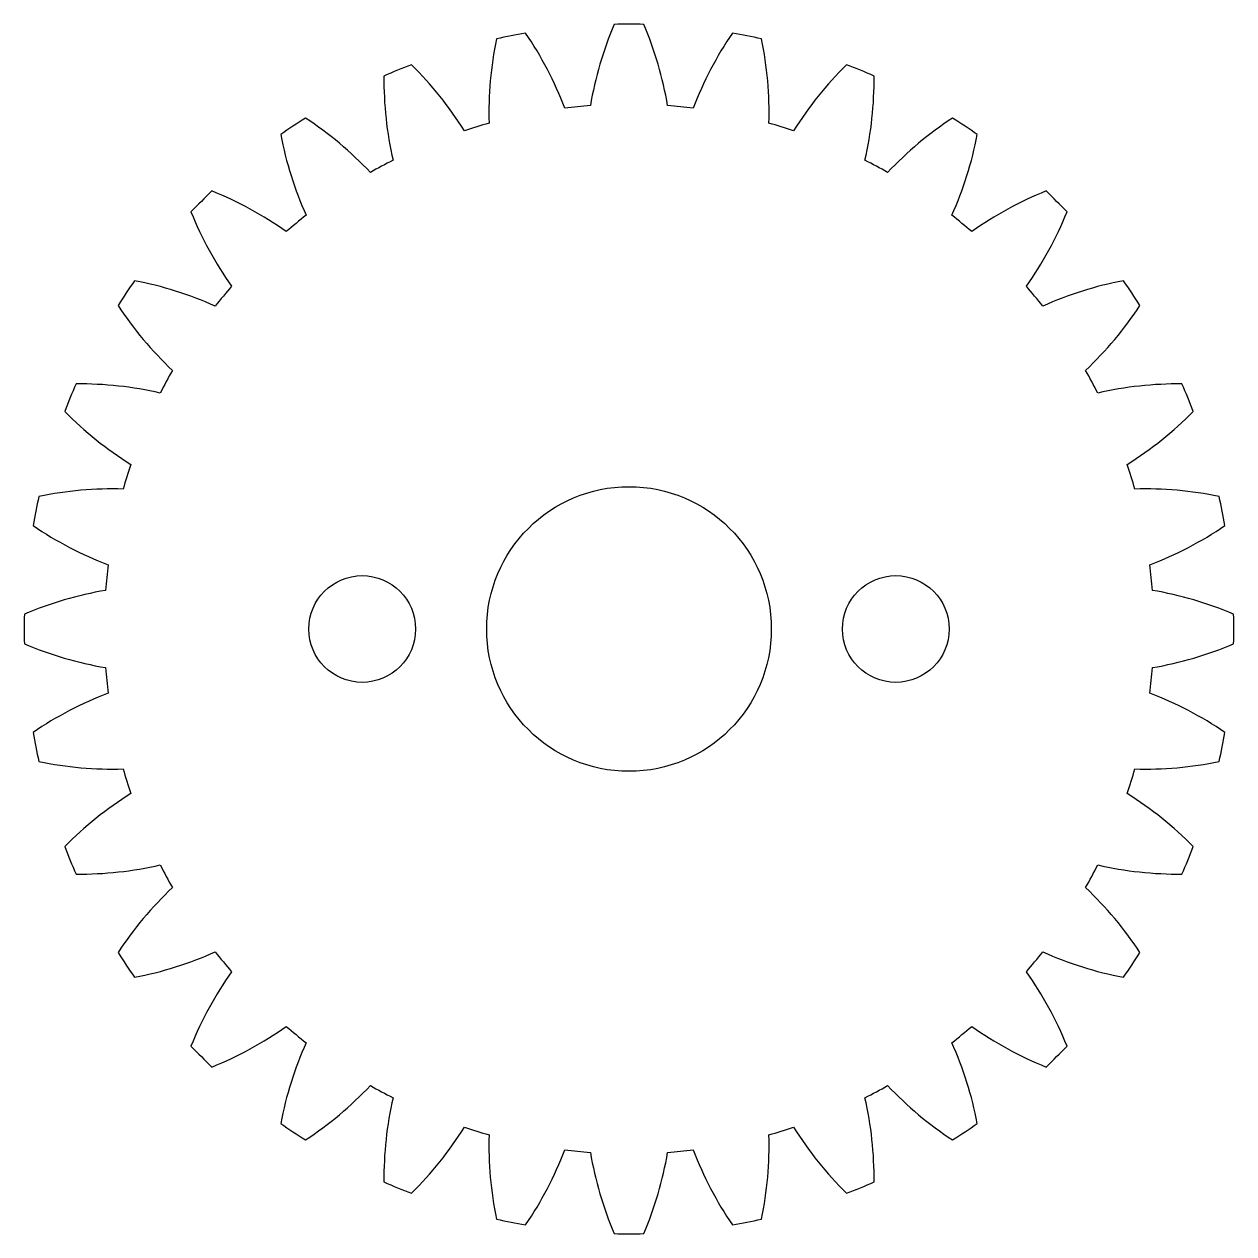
# Model space of a CAD drawing. Header units: millimetres. Extents: x -17 to 17, y -17 to 17.
import ezdxf

# ---------------------------------------------------------------- set-up
doc = ezdxf.new("R2010")
doc.units = ezdxf.units.MM

msp = doc.modelspace()

# ---------------------------------------------------------------- linework, layer by layer
msp.add_lwpolyline([(-3.725, 16.587, 0.058137), (-3.934, 14.216, 0.012272), (-4.627, 14.006, 0.058137), (-6.118, 15.861, 0.012272), (-6.889, 15.542, 0.058137), (-6.632, 13.175, 0.012272), (-7.27, 12.834, 0.058137), (-9.095, 14.363, 0.012272), (-9.789, 13.899, 0.058137), (-9.075, 11.628, 0.012272), (-9.634, 11.169, 0.058137), (-11.722, 12.312, 0.012272), (-12.312, 11.722, 0.058137), (-11.169, 9.634, 0.012272), (-11.628, 9.075, 0.058137), (-13.899, 9.789, 0.012272), (-14.363, 9.095, 0.058137), (-12.834, 7.27, 0.012272), (-13.175, 6.632, 0.058137), (-15.542, 6.889, 0.012272), (-15.861, 6.118, 0.058137), (-14.006, 4.627, 0.012272), (-14.216, 3.934, 0.058137), (-16.587, 3.725, 0.012272), (-16.75, 2.906, 0.058137), (-14.639, 1.806, 0.012272), (-14.71, 1.085, 0.058137), (-16.995, 0.417, 0.012272), (-16.995, -0.417, 0.058137), (-14.71, -1.085, 0.012272), (-14.639, -1.806, 0.058137), (-16.75, -2.906, 0.012272), (-16.587, -3.725, 0.058137), (-14.216, -3.934, 0.012272), (-14.006, -4.627, 0.058137), (-15.861, -6.118, 0.012272), (-15.542, -6.889, 0.058137), (-13.175, -6.632, 0.012272), (-12.834, -7.27, 0.058137), (-14.363, -9.095, 0.012272), (-13.899, -9.789, 0.058137), (-11.628, -9.075, 0.012272), (-11.169, -9.634, 0.058137), (-12.312, -11.722, 0.012272), (-11.722, -12.312, 0.058137), (-9.634, -11.169, 0.012272), (-9.075, -11.628, 0.058137), (-9.789, -13.899, 0.012272), (-9.095, -14.363, 0.058137), (-7.27, -12.834, 0.012272), (-6.632, -13.175, 0.058137), (-6.889, -15.542, 0.012272), (-6.118, -15.861, 0.058137), (-4.627, -14.006, 0.012272), (-3.934, -14.216, 0.058137), (-3.725, -16.587, 0.012272), (-2.906, -16.75, 0.058137), (-1.806, -14.639, 0.012272), (-1.085, -14.71, 0.058137), (-0.417, -16.995, 0.012272), (0.417, -16.995, 0.058137), (1.085, -14.71, 0.012272), (1.806, -14.639, 0.058137), (2.906, -16.75, 0.012272), (3.725, -16.587, 0.058137), (3.934, -14.216, 0.012272), (4.627, -14.006, 0.058137), (6.118, -15.861, 0.012272), (6.889, -15.542, 0.058137), (6.632, -13.175, 0.012272), (7.27, -12.834, 0.058137), (9.095, -14.363, 0.012272), (9.789, -13.899, 0.058137), (9.075, -11.628, 0.012272), (9.634, -11.169, 0.058137), (11.722, -12.312, 0.012272), (12.312, -11.722, 0.058137), (11.169, -9.634, 0.012272), (11.628, -9.075, 0.058137), (13.899, -9.789, 0.012272), (14.363, -9.095, 0.058137), (12.834, -7.27, 0.012272), (13.175, -6.632, 0.058137), (15.542, -6.889, 0.012272), (15.861, -6.118, 0.058137), (14.006, -4.627, 0.012272), (14.216, -3.934, 0.058137), (16.587, -3.725, 0.012272), (16.75, -2.906, 0.058137), (14.639, -1.806, 0.012272), (14.71, -1.085, 0.058137), (16.995, -0.417, 0.012272), (16.995, 0.417, 0.058137), (14.71, 1.085, 0.012272), (14.639, 1.806, 0.058137), (16.75, 2.906, 0.012272), (16.587, 3.725, 0.058137), (14.216, 3.934, 0.012272), (14.006, 4.627, 0.058137), (15.861, 6.118, 0.012272), (15.542, 6.889, 0.058137), (13.175, 6.632, 0.012272), (12.834, 7.27, 0.058137), (14.363, 9.095, 0.012272), (13.899, 9.789, 0.058137), (11.628, 9.075, 0.012272), (11.169, 9.634, 0.058137), (12.312, 11.722, 0.012272), (11.722, 12.312, 0.058137), (9.634, 11.169, 0.012272), (9.075, 11.628, 0.058137), (9.789, 13.899, 0.012272), (9.095, 14.363, 0.058137), (7.27, 12.834, 0.012272), (6.632, 13.175, 0.058137), (6.889, 15.542, 0.012272), (6.118, 15.861, 0.058137), (4.627, 14.006, 0.012272), (3.934, 14.216, 0.058137), (3.725, 16.587, 0.012272), (2.906, 16.75, 0.058137), (1.806, 14.639, 0.012272), (1.085, 14.71, 0.058137), (0.417, 16.995, 0.012272), (-0.417, 16.995, 0.058137), (-1.085, 14.71, 0.012272), (-1.806, 14.639, 0.058137), (-2.906, 16.75, 0.012272)], format="xyb", close=True)
for centre, radius in [((0, 0), 4), ((-7.5, 0), 1.5), ((7.5, 0), 1.5)]:
    msp.add_circle(centre, radius)

doc.saveas('drawing.dxf')
